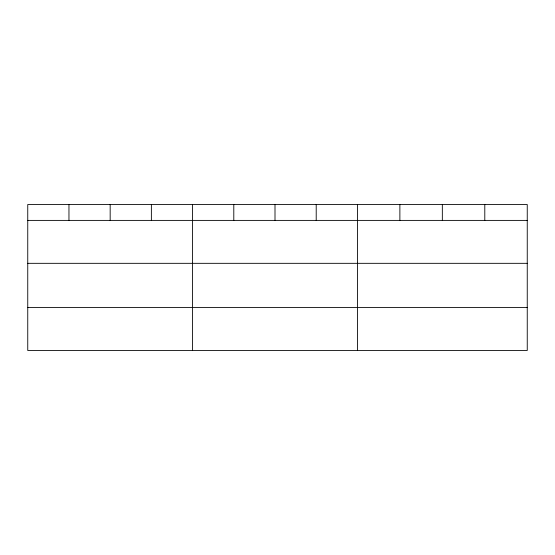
<?xml version="1.0" encoding="UTF-8"?>
<svg xmlns="http://www.w3.org/2000/svg" width="555" height="555" viewBox="0 0 555 555"><rect width="100%" height="100%" fill="white"/><g stroke="black" fill="none" stroke-linecap="round" stroke-linejoin="round"><path stroke-width="0.83" d="M527.25 263.327L527.25 204.524L27.75 204.524L27.75 350.476L527.25 350.476L527.25 263.327L27.75 263.327M27.75 220.397L527.25 220.397M27.75 307.546L527.25 307.546M484.792 204.524L484.792 220.397M442.335 204.524L442.335 220.397M399.877 204.524L399.877 220.397M357.42 204.524L357.42 350.476M316.211 204.524L316.211 220.397M275.002 204.524L275.002 220.397M233.794 204.524L233.794 220.397M192.585 204.524L192.585 350.476M151.376 204.524L151.376 220.397M110.168 204.524L110.168 220.397M68.959 204.524L68.959 220.397"/></g></svg>
